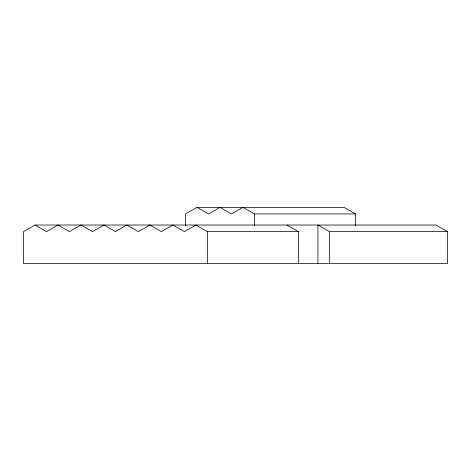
<?xml version="1.0" encoding="UTF-8"?>
<svg xmlns="http://www.w3.org/2000/svg" width="471" height="471" viewBox="0 0 471 471"><rect width="100%" height="100%" fill="white"/><g stroke="black" fill="none" stroke-linecap="round" stroke-linejoin="round"><path stroke-width="0.71" d="M35.037 225.026L23.55 231.602L23.55 263.63L447.45 263.63L447.45 231.602L435.963 225.026L35.037 225.026L46.523 231.602L58.01 225.026L69.496 231.602L80.988 225.026L92.475 231.602L103.961 225.026L115.448 231.602L126.934 225.026L138.421 231.602L149.908 225.026L161.394 231.602L172.881 225.026L184.367 231.602L195.859 225.026L207.346 231.602L298.402 231.602L298.402 263.63M355.552 225.715L355.552 213.94L344.065 207.37L197.031 207.37L185.545 213.94L185.545 225.715M197.031 207.37L208.518 213.94L220.004 207.37L231.496 213.94L242.983 207.37L254.47 213.94L355.552 213.94M317.943 263.63L317.943 225.026L329.429 231.602L447.45 231.602M286.916 225.026L298.402 231.602M329.429 231.602L329.429 263.63M254.47 213.94L254.47 225.715M207.346 231.602L207.346 263.63"/></g></svg>
